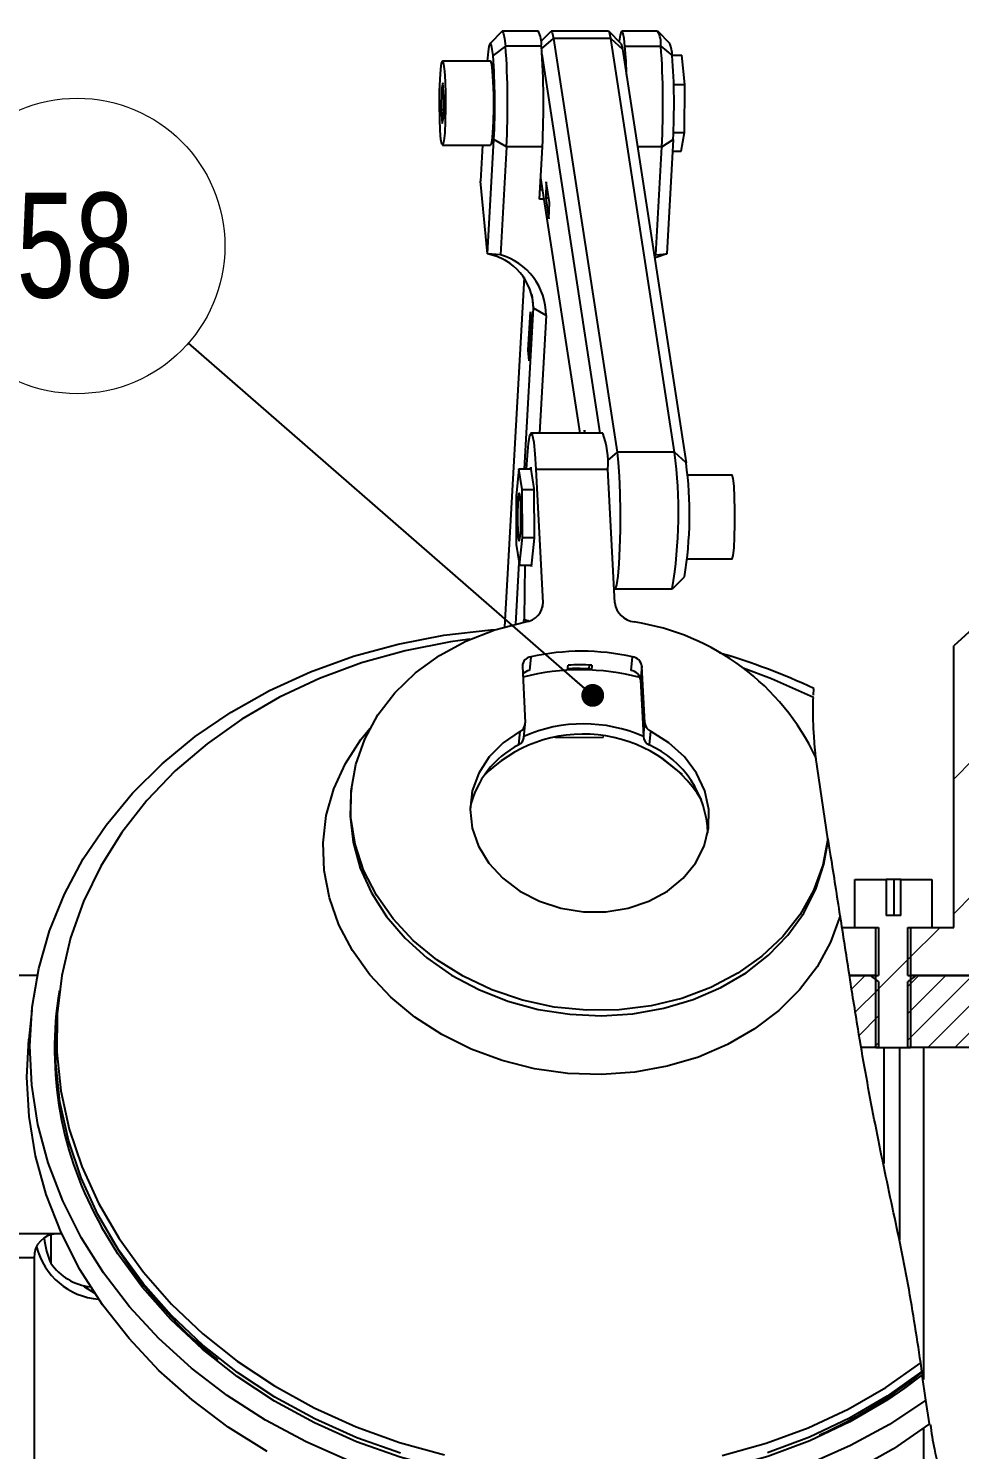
# Model space of a CAD drawing. Header units: millimetres. Extents: x 2 to 418, y 2 to 295.
# Drawn here: x 61.55 to 92.64, y 97.01 to 144.44 of the extents above; entities that cross this region are included whole.
import ezdxf

# ---------------------------------------------------------------- set-up
doc = ezdxf.new("R2010")
doc.units = ezdxf.units.MM
doc.styles.add('SLDTEXTSTYLE0', font='TXT', dxfattribs={"width": 0.75})
doc.dimstyles.new('SLDDIMSTYLE0', dxfattribs={"dimtxt": 0.18, "dimasz": 0.762, "dimexe": 0, "dimexo": 0.0625, "dimgap": 0, "dimtad": 0, "dimtih": 1, "dimtoh": 1, "dimdec": 0, "dimrnd": 1e-09, "dimzin": 0, "dimdsep": 46, "dimtxsty": 'Standard', "dimblk1": 'DOT', "dimblk2": 'DOT', "dimsah": 1, "dimcen": 0.09, "dimadec": 0, "dimazin": 0, "dimtfac": 0.762, "dimtdec": 0, "dimtofl": 0, "dimtmove": 0, "dimatfit": 3, "dimldrblk": 'DOT', "dimfxl": 1, "dimfrac": 2, "dimtolj": 1, "dimtzin": 0, "dimarcsym": 0})
doc.dimstyles.new('SLDDIMSTYLE1', dxfattribs={"dimtxt": 0.18, "dimasz": 3.556, "dimexe": 0, "dimexo": 0.0625, "dimgap": 0, "dimtad": 0, "dimtih": 1, "dimtoh": 1, "dimdec": 0, "dimrnd": 1e-09, "dimzin": 0, "dimdsep": 46, "dimtxsty": 'Standard', "dimsah": 1, "dimcen": 0.09, "dimadec": 0, "dimazin": 0, "dimtfac": 3.556, "dimtdec": 0, "dimtofl": 0, "dimtmove": 0, "dimatfit": 3, "dimfxl": 1, "dimfrac": 2, "dimtolj": 1, "dimtzin": 0, "dimarcsym": 0})

# ---------------------------------------------------------------- blocks, each defined once
blk = doc.blocks.new('SW_NOTE_17')
at = {"color": 0, "linetype": 'Continuous', "lineweight": 0}
blk.add_circle((-3.717, 3.239), 4.931, dxfattribs=at)
at = {"color": 0, "linetype": 'Continuous', "lineweight": 0, "insert": (-3.788, 5.016), "char_height": 3.5, "attachment_point": 2, "style": 'SLDTEXTSTYLE0'}
blk.add_mtext('58', dxfattribs=at)
blk = doc.blocks.new('_Dot')
at = {"color": 0, "linetype": 'ByBlock', "lineweight": -2}
blk.add_line((-0.5, 0), (-1, 0), dxfattribs=at)
at = {"color": 0, "linetype": 'ByBlock', "const_width": 0.5}
blk.add_lwpolyline([(-0.25, 0, 1), (0.25, 0, 1)], format="xyb", close=True, dxfattribs=at)

msp = doc.modelspace()

# ---------------------------------------------------------------- hatches: boundary and pattern name
at = {"linetype": 'Continuous', "lineweight": 18}
h = msp.add_hatch(dxfattribs=at)
h.set_pattern_fill('ANSI31', style=0)
edge = h.paths.add_edge_path(flags=0)
edge.add_line((93.11, 124.037), (101.288, 124.037))
edge.add_spline(control_points=[(101.288, 124.037), (101.167, 124.241), (101.039, 124.441), (100.907, 124.637)], knot_values=[0.954638, 0.954638, 0.954638, 0.954638, 0.962391, 0.962391, 0.962391, 0.962391], weights=[1, 1, 1, 1], degree=3, periodic=0)
edge.add_line((100.907, 124.637), (93.331, 124.637))
edge.add_line((93.331, 124.637), (92.448, 123.837))
edge.add_line((92.448, 123.837), (92.448, 114.437))
edge.add_line((92.448, 114.437), (90.917, 114.437))
edge.add_line((90.917, 114.437), (90.917, 112.837))
edge.add_line((90.917, 112.837), (93.11, 112.837))
edge.add_line((93.11, 112.837), (93.11, 124.037))
h = msp.add_hatch(dxfattribs=at)
h.set_pattern_fill('ANSI31', style=0)
h.paths.add_polyline_path([(89.847, 110.437), (91.004, 110.437), (91.004, 114.437), (91.712, 114.437), (91.712, 116.037), (90.674, 116.037), (90.674, 114.837), (90.187, 114.837), (90.187, 116.037), (89.139, 116.037), (89.139, 114.437), (89.847, 114.437)], flags=0)
h = msp.add_hatch(dxfattribs=at)
h.set_pattern_fill('ANSI31', style=0)
edge = h.paths.add_edge_path(flags=0)
edge.add_line((88.964, 112.837), (89.933, 112.837))
edge.add_line((89.933, 112.837), (89.933, 114.437))
edge.add_line((89.933, 114.437), (88.716, 114.437))
edge.add_spline(control_points=[(88.716, 114.437), (88.799, 113.9), (88.881, 113.367), (88.964, 112.837)], knot_values=[0.240639, 0.240639, 0.240639, 0.240639, 0.258474, 0.258474, 0.258474, 0.258474], weights=[1, 1, 1, 1], degree=3, periodic=0)
h = msp.add_hatch(dxfattribs=at)
h.set_pattern_fill('ANSI31', scale=0.2, style=0)
edge = h.paths.add_edge_path(flags=0)
edge.add_line((89.933, 110.437), (89.933, 112.637))
edge.add_spline(control_points=[(89.933, 112.637), (89.842, 112.697), (89.755, 112.764), (89.67, 112.833)], knot_values=[0.007668, 0.007668, 0.007668, 0.007668, 0.008491, 0.008491, 0.008491, 0.008491], weights=[1, 1, 1, 1], degree=3, periodic=0)
edge.add_line((89.67, 112.833), (88.965, 112.833))
edge.add_spline(control_points=[(88.965, 112.833), (89.091, 112.03), (89.218, 111.232), (89.353, 110.437)], knot_values=[0.258519, 0.258519, 0.258519, 0.258519, 0.285517, 0.285517, 0.285517, 0.285517], weights=[1, 1, 1, 1], degree=3, periodic=0)
edge.add_line((89.353, 110.437), (89.933, 110.437))
h = msp.add_hatch(dxfattribs=at)
h.set_pattern_fill('ANSI31', scale=0.2, style=0)
edge = h.paths.add_edge_path(flags=0)
edge.add_line((94.572, 104.837), (94.972, 104.437))
edge.add_line((94.972, 104.437), (96.072, 104.437))
edge.add_line((96.072, 104.437), (96.072, 111.637))
edge.add_line((96.072, 111.637), (95.172, 111.637))
edge.add_line((95.172, 111.637), (95.172, 112.833))
edge.add_line((95.172, 112.833), (91.181, 112.833))
edge.add_spline(control_points=[(91.181, 112.833), (91.129, 112.791), (91.077, 112.751), (91.024, 112.712), (90.989, 112.686), (90.954, 112.661), (90.917, 112.637)], knot_values=[0.004184, 0.004184, 0.004184, 0.004184, 0.004678, 0.004678, 0.004678, 0.005005, 0.005005, 0.005005, 0.005005], weights=[1, 1, 1, 1, 1, 1, 1], degree=3, periodic=0)
edge.add_line((90.917, 112.637), (90.917, 110.437))
edge.add_line((90.917, 110.437), (93.372, 110.437))
edge.add_line((93.372, 110.437), (94.572, 109.237))
edge.add_line((94.572, 109.237), (94.572, 104.837))

# ---------------------------------------------------------------- linework, layer by layer
at = {"color": 7, "linetype": 'Continuous', "lineweight": 25}
for p, q in [((77.361, 144.341), (76.964, 143.942)), ((78.571, 144.348), (77.374, 144.348)), ((78.997, 144.341), (78.662, 144.005)), ((80.925, 144.348), (79.01, 144.348)), ((81.334, 143.942), (80.938, 144.341)), ((82.56, 144.348), (81.363, 144.348)), ((82.97, 143.942), (82.573, 144.341)), ((77.481, 143.856), (77.064, 143.538)), ((78.678, 143.856), (77.481, 143.856)), ((79.086, 144.113), (81.207, 130.304)), ((81.001, 144.113), (79.086, 144.113)), ((83.122, 130.304), (81.001, 144.113)), ((81.001, 144.113), (81.387, 143.752)), ((81.387, 143.752), (83.508, 129.943)), ((81.47, 143.856), (82.667, 143.856)), ((82.667, 143.856), (83.048, 143.538)), ((76.975, 143.348), (75.38, 143.348)), ((80.642, 130.939), (78.7, 143.585)), ((83.047, 143.551), (83.373, 143.551)), ((83.468, 142.57), (83.373, 143.551)), ((75.341, 142.407), (75.331, 141.728)), ((75.39, 142.627), (75.341, 142.407)), ((75.408, 142.407), (75.341, 142.407)), ((75.428, 142.168), (75.39, 142.627)), ((83.099, 142.57), (83.468, 142.57)), ((83.452, 140.967), (83.468, 142.57)), ((75.418, 141.489), (75.428, 142.168)), ((75.331, 141.728), (75.369, 141.269)), ((75.421, 141.728), (75.331, 141.728)), ((75.369, 141.269), (75.418, 141.489)), ((83.087, 140.967), (83.452, 140.967)), ((83.343, 140.345), (83.452, 140.967)), ((75.38, 140.548), (76.975, 140.548)), ((76.712, 140.548), (76.645, 139.345)), ((76.878, 136.919), (77.092, 140.735)), ((77.514, 140.492), (77.092, 140.735)), ((77.514, 140.492), (77.313, 136.892)), ((78.711, 140.492), (77.514, 140.492)), ((78.613, 138.743), (78.711, 140.492)), ((82.499, 136.892), (82.7, 140.492)), ((82.7, 140.492), (83.076, 140.735)), ((83.076, 140.735), (82.862, 136.919)), ((83.054, 140.345), (83.343, 140.345)), ((78.653, 139.456), (79.961, 130.939)), ((76.878, 136.919), (76.645, 139.345)), ((78.844, 139.32), (78.825, 138.778)), ((78.95, 138.629), (78.844, 139.32)), ((78.763, 138.743), (78.613, 138.743)), ((78.825, 138.778), (78.931, 138.088)), ((78.927, 138.778), (78.825, 138.778)), ((78.931, 138.088), (78.95, 138.629)), ((77.313, 136.892), (76.878, 136.919)), ((82.444, 136.872), (82.499, 136.892)), ((82.499, 136.892), (82.862, 136.919)), ((78.1, 136.128), (77.446, 124.47)), ((78.112, 129.75), (78.412, 135.109)), ((78.241, 133.709), (78.313, 134.981)), ((78.313, 134.981), (78.348, 134.617)), ((78.835, 134.866), (78.412, 135.109)), ((78.835, 134.866), (78.614, 130.939)), ((78.348, 134.617), (78.276, 133.345)), ((78.276, 133.345), (78.241, 133.709)), ((78.241, 133.709), (78.297, 133.709)), ((80.732, 130.939), (78.339, 130.939)), ((80.117, 131.034), (80.114, 130.939)), ((80.132, 130.939), (80.117, 131.034)), ((83.122, 130.304), (81.207, 130.304)), ((83.508, 129.943), (83.122, 130.304)), ((77.93, 129.75), (77.832, 128.828)), ((78.037, 129.061), (77.93, 129.75)), ((77.93, 129.75), (78.336, 129.75)), ((78.328, 129.796), (78.323, 129.75)), ((78.439, 129.088), (78.328, 129.796)), ((78.735, 125.276), (78.508, 129.736)), ((78.508, 129.736), (80.901, 129.736)), ((81.129, 125.276), (80.901, 129.736)), ((85.04, 129.539), (83.55, 129.539)), ((78.047, 127.45), (78.037, 129.061)), ((78.037, 129.061), (78.439, 129.061)), ((78.449, 127.431), (78.439, 129.088)), ((77.832, 128.828), (77.842, 127.217)), ((77.842, 127.217), (77.95, 126.528)), ((77.95, 126.528), (78.047, 127.45)), ((78.047, 127.45), (78.449, 127.45)), ((78.349, 126.482), (78.449, 127.431)), ((83.55, 126.739), (85.04, 126.739)), ((77.821, 124.566), (77.936, 126.615)), ((77.95, 126.528), (78.354, 126.528)), ((78.121, 126.528), (78.109, 124.748)), ((78.342, 126.528), (78.349, 126.482)), ((81.104, 125.76), (81.118, 125.746)), ((81.131, 125.739), (83.046, 125.739)), ((83.059, 125.746), (83.456, 126.145)), ((78.109, 124.748), (78.109, 124.724)), ((78.098, 124.655), (78.109, 124.724)), ((93.331, 124.637), (92.448, 123.837)), ((92.448, 114.437), (92.448, 123.837)), ((78.325, 123.474), (78.277, 123.018)), ((81.674, 123.018), (81.722, 123.474)), ((78.045, 123.157), (78.142, 121.266)), ((79.55, 123.026), (79.568, 123.192)), ((80.275, 123.082), (80.287, 123.195)), ((80.275, 123.082), (80.3, 123.074)), ((80.302, 123.031), (80.3, 123.074)), ((80.366, 123.192), (80.348, 123.028)), ((82.035, 123.157), (81.986, 122.701)), ((82.131, 121.266), (82.035, 123.157)), ((81.986, 122.701), (82.083, 120.81)), ((87.767, 122.191), (87.774, 122.414)), ((77.926, 120.534), (77.975, 120.991)), ((78.092, 120.768), (78.141, 121.224)), ((82.083, 120.81), (82.131, 121.266)), ((82.326, 120.991), (82.278, 120.534)), ((79.146, 120.764), (79.145, 120.787)), ((79.146, 120.764), (79.149, 120.788)), ((80.741, 120.775), (79.146, 120.764)), ((80.741, 120.775), (80.746, 120.815)), ((83.393, 119.543), (82.595, 120.164)), ((88.247, 117.395), (87.844, 120.107)), ((72.335, 119.079), (72.317, 118.906)), ((88.228, 117.222), (88.247, 117.395)), ((89.139, 114.437), (89.139, 116.037)), ((89.139, 116.037), (90.187, 116.037)), ((90.187, 116.037), (90.187, 114.837)), ((90.455, 116.037), (90.187, 116.037)), ((90.455, 114.837), (90.455, 116.037)), ((90.674, 116.037), (90.455, 116.037)), ((90.674, 114.837), (90.674, 116.037)), ((90.674, 116.037), (91.712, 116.037)), ((91.712, 116.037), (91.712, 114.437)), ((90.674, 114.837), (90.187, 114.837)), ((88.716, 114.437), (89.933, 114.437)), ((89.139, 114.437), (89.847, 114.437)), ((89.847, 110.437), (89.847, 114.437)), ((89.933, 114.437), (89.933, 112.837)), ((90.917, 112.837), (90.917, 114.437)), ((90.917, 114.437), (92.448, 114.437)), ((91.004, 114.437), (91.712, 114.437)), ((91.004, 114.437), (91.004, 110.437)), ((61.851, 112.837), (52.487, 112.837)), ((88.964, 112.837), (89.933, 112.837)), ((89.67, 112.833), (88.965, 112.833)), ((89.933, 112.637), (89.67, 112.833)), ((89.847, 112.833), (89.67, 112.833)), ((89.933, 112.637), (89.933, 110.437)), ((90.917, 112.837), (93.11, 112.837)), ((90.917, 110.437), (90.917, 112.637)), ((91.181, 112.833), (91.004, 112.833)), ((95.172, 112.833), (91.181, 112.833)), ((62.552, 112.039), (62.516, 111.697)), ((61.669, 111.671), (61.567, 110.713)), ((89.933, 110.437), (89.353, 110.437)), ((89.847, 110.437), (91.004, 110.437)), ((90.117, 106.562), (90.117, 110.437)), ((90.629, 110.437), (90.629, 104.018)), ((93.372, 110.437), (90.917, 110.437)), ((91.45, 105.637), (91.45, 110.437)), ((91.45, 99.356), (91.45, 105.637)), ((62.661, 104.217), (56.529, 104.217)), ((62.302, 104.19), (62.302, 103.237)), ((61.742, 103.417), (55.777, 103.417)), ((61.742, 103.417), (61.742, 69.457)), ((91.381, 99.621), (91.343, 99.906)), ((91.512, 98.66), (91.396, 99.504)), ((91.637, 97.869), (91.512, 98.66)), ((91.445, 89.86), (91.445, 97.726))]:
    msp.add_line(p, q, dxfattribs=at)
at = {"color": 8, "linetype": 'Continuous', "lineweight": 25}
for p, q in [((78.686, 143.763), (79.086, 144.113)), ((82.7, 140.492), (81.888, 140.492)), ((78.714, 139.061), (78.631, 139.061)), ((78.651, 139.417), (78.659, 139.417)), ((78.412, 135.109), (78.368, 135.566)), ((81.207, 130.304), (80.884, 130.021)), ((78.717, 125.109), (78.735, 125.276)), ((91.396, 99.504), (90.805, 99.062))]:
    msp.add_line(p, q, dxfattribs=at)
at = {"color": 7, "linetype": 'Continuous', "lineweight": 25, "flags": 128}
for points in [[(77.361, 144.341), (77.385, 144.343), (77.419, 144.268), (77.452, 144.103), (77.481, 143.856)], [(78.997, 144.341), (79.042, 144.307), (79.086, 144.113)], [(81.001, 144.113), (80.957, 144.307), (80.925, 144.348)], [(81.47, 143.856), (81.441, 144.103), (81.409, 144.268), (81.374, 144.343), (81.34, 144.326), (81.306, 144.218), (81.275, 144.023), (81.273, 144.005)], [(77.064, 143.538), (77.04, 143.744), (77.013, 143.881), (76.985, 143.944), (76.956, 143.93), (76.928, 143.84), (76.901, 143.677), (76.878, 143.448), (76.871, 143.358)], [(81.334, 143.942), (81.347, 143.922), (81.387, 143.752)], [(75.359, 140.576), (75.327, 140.741), (75.302, 141.037), (75.284, 141.431), (75.277, 141.882), (75.281, 142.339), (75.296, 142.755), (75.319, 143.082), (75.35, 143.287), (75.383, 143.347), (75.416, 143.255), (75.446, 143.021), (75.468, 142.672), (75.48, 142.243), (75.482, 141.783), (75.472, 141.34), (75.453, 140.964), (75.425, 140.694), (75.393, 140.56), (75.359, 140.576)], [(76.975, 143.348), (76.979, 143.347), (77.012, 143.255), (77.041, 143.021), (77.063, 142.672), (77.076, 142.243), (77.077, 141.783), (77.068, 141.34), (77.048, 140.964), (77.021, 140.694), (76.989, 140.56), (76.975, 140.548)], [(82.862, 136.919), (82.512, 136.803), (82.458, 136.78)], [(78.508, 129.736), (78.474, 130.245), (78.433, 130.629), (78.386, 130.865), (78.336, 130.939), (78.286, 130.847), (78.239, 130.593), (78.199, 130.194), (78.17, 129.75)], [(81.207, 130.304), (81.246, 129.962), (81.276, 129.496), (81.297, 128.938), (81.307, 128.325), (81.304, 127.699), (81.29, 127.103), (81.265, 126.578), (81.231, 126.16), (81.19, 125.876), (81.145, 125.746), (81.118, 125.746)], [(85.04, 126.739), (85.048, 126.743), (85.081, 126.855), (85.11, 127.105), (85.131, 127.468), (85.142, 127.903), (85.142, 128.364), (85.131, 128.8), (85.11, 129.165), (85.082, 129.419), (85.049, 129.534), (85.04, 129.539)], [(77.988, 128.595), (77.971, 128.812), (77.95, 128.926), (77.927, 128.921), (77.906, 128.796), (77.89, 128.572), (77.882, 128.281), (77.882, 127.969), (77.891, 127.683), (77.908, 127.466), (77.929, 127.352), (77.952, 127.357), (77.973, 127.482), (77.989, 127.707), (77.997, 127.997), (77.997, 128.309), (77.988, 128.595)], [(72.249, 96.644), (70.823, 97.272), (69.465, 97.999), (68.186, 98.821), (66.997, 99.73), (65.907, 100.72), (64.925, 101.782), (64.058, 102.908), (63.314, 104.09), (62.699, 105.316), (62.216, 106.579), (61.871, 107.867), (61.666, 109.171), (61.603, 110.48), (61.681, 111.783), (61.901, 113.07), (62.261, 114.331), (62.758, 115.556), (63.387, 116.735), (64.145, 117.859), (65.024, 118.918), (66.018, 119.904), (67.119, 120.809), (68.318, 121.627), (69.606, 122.35), (70.971, 122.973), (72.404, 123.49), (73.893, 123.898), (75.426, 124.194), (76.991, 124.374), (77.169, 124.388)], [(88.247, 117.395), (88.08, 116.519), (87.768, 115.674), (87.319, 114.877), (86.74, 114.142), (86.041, 113.483), (85.236, 112.911), (84.34, 112.438), (83.369, 112.073), (82.341, 111.821), (81.275, 111.688), (80.191, 111.676), (79.108, 111.785), (78.048, 112.014), (77.029, 112.357), (76.07, 112.81), (75.19, 113.362), (74.403, 114.005), (73.726, 114.726), (73.17, 115.512), (72.746, 116.349), (72.461, 117.22), (72.321, 118.11), (72.328, 119.003), (72.482, 119.881), (72.781, 120.729), (73.219, 121.531), (73.788, 122.272), (74.477, 122.938), (75.273, 123.517), (76.162, 123.999), (77.127, 124.374), (78.151, 124.636)], [(76.294, 124.059), (75.642, 123.969), (74.135, 123.675), (72.673, 123.266), (71.268, 122.747), (69.934, 122.121), (68.68, 121.394), (67.518, 120.573), (66.458, 119.663), (65.508, 118.673), (64.677, 117.612), (63.972, 116.487), (63.398, 115.31), (62.962, 114.089), (62.665, 112.836), (62.512, 111.561), (62.503, 110.275), (62.638, 108.988), (62.916, 107.713), (63.335, 106.459), (63.892, 105.237), (64.581, 104.058), (65.396, 102.931), (66.331, 101.867), (67.378, 100.875), (68.528, 99.962), (69.77, 99.137), (71.095, 98.406), (72.492, 97.777), (73.947, 97.254), (75.449, 96.841)], [(87.758, 122.116), (86.36, 122.742), (85.418, 123.093)], [(77.975, 120.991), (77.402, 120.603), (76.934, 120.13), (76.586, 119.589), (76.372, 118.999), (76.298, 118.381), (76.369, 117.759), (76.58, 117.154), (76.925, 116.588), (77.391, 116.081), (77.962, 115.651), (78.616, 115.315), (79.33, 115.084), (80.08, 114.966), (80.836, 114.966), (81.573, 115.084), (82.264, 115.315), (82.884, 115.651), (83.411, 116.081), (83.825, 116.588), (84.112, 117.154), (84.262, 117.759), (84.269, 118.381), (84.133, 118.999), (83.858, 119.589), (83.455, 120.13), (82.938, 120.603), (82.326, 120.991)], [(73.977, 96.891), (72.516, 97.41), (71.115, 98.036), (69.785, 98.764), (68.536, 99.587), (67.381, 100.499), (66.329, 101.49), (65.388, 102.554), (64.567, 103.681), (63.873, 104.861), (63.312, 106.084), (62.889, 107.339), (62.607, 108.617), (62.468, 109.906), (62.474, 111.194), (62.516, 111.697)], [(69.52, 96.95), (68.225, 97.765), (67.019, 98.67), (65.913, 99.657), (64.914, 100.718), (64.032, 101.844), (63.273, 103.027), (62.643, 104.256), (62.147, 105.523), (61.79, 106.816), (61.574, 108.126), (61.501, 109.441), (61.567, 110.713)], [(90.805, 99.062), (90.235, 98.676), (88.981, 97.942), (87.645, 97.309), (86.239, 96.784), (84.774, 96.369), (83.264, 96.07), (81.72, 95.888), (80.156, 95.824), (78.586, 95.881), (77.023, 96.056), (75.48, 96.349), (73.97, 96.757), (72.507, 97.276), (71.103, 97.902), (69.77, 98.63), (68.519, 99.454), (67.362, 100.366), (66.307, 101.359), (65.364, 102.424), (64.541, 103.552), (64.009, 104.431)], [(63.357, 102.495), (63.428, 102.441), (63.754, 102.249)], [(84.716, 96.818), (86.179, 97.224), (87.585, 97.74), (88.922, 98.363), (90.178, 99.087), (91.343, 99.906), (91.343, 99.906)], [(91.381, 99.621), (90.22, 98.795), (88.967, 98.063), (87.633, 97.433), (86.228, 96.909)], [(91.512, 98.66), (90.3, 97.855), (89.001, 97.146), (87.625, 96.538)], [(91.637, 97.869), (90.436, 97.043), (89.146, 96.311)]]:
    msp.add_lwpolyline(points, dxfattribs=at)
at = {"color": 8, "linetype": 'Continuous', "lineweight": 25, "flags": 128}
for points in [[(88.656, 114.825), (88.336, 113.954), (87.882, 113.127), (87.3, 112.36), (86.601, 111.664), (85.795, 111.052), (84.897, 110.532), (83.92, 110.114), (82.881, 109.805), (81.797, 109.609), (80.686, 109.531), (79.566, 109.57), (78.454, 109.727), (77.371, 109.998), (76.332, 110.38), (75.356, 110.867), (74.459, 111.449), (73.654, 112.118), (72.956, 112.863), (72.376, 113.671), (71.922, 114.529), (71.604, 115.423), (71.426, 116.339), (71.39, 117.261), (71.498, 118.174), (71.748, 119.063), (72.136, 119.914), (72.654, 120.713), (72.954, 121.081)], [(72.317, 118.905), (72.291, 118.152), (72.391, 117.281), (72.631, 116.424), (73.005, 115.596), (73.507, 114.811), (74.128, 114.084), (74.857, 113.427), (75.682, 112.851), (76.588, 112.367), (77.559, 111.984), (78.577, 111.707), (79.625, 111.543), (80.685, 111.494), (81.737, 111.56), (82.764, 111.741), (83.747, 112.033), (84.668, 112.431), (85.512, 112.929), (86.264, 113.517), (86.911, 114.185), (87.44, 114.922), (87.843, 115.714), (88.113, 116.547), (88.228, 117.222)]]:
    msp.add_lwpolyline(points, dxfattribs=at)
at = {"color": 7, "linetype": 'Continuous', "lineweight": 25}
for centre, radius, start, end in [((77.924, 143.95), 0.759, 352.9053, 31.6269), ((81.913, 143.95), 0.759, 352.9053, 31.6269), ((51.252, 141.915), 26.301, 356.8989, 4.2324), ((52.449, 141.915), 26.301, 356.8989, 4.2324), ((65.134, 142.434), 16.398, 1.4167, 4.9745), ((56.438, 141.915), 26.301, 356.8989, 4.2324), ((81.948, 143.535), 1.1, 0.1562, 21.755), ((55.207, 141.92), 21.918, 356.899, 4.2324), ((61.191, 141.92), 21.917, 356.8989, 4.2324), ((76.543, 135.079), 1.87, 0.9092, 79.6654), ((76.721, 134.863), 2.113, 0.0765, 73.7549), ((77.908, 129.929), 2.999, 356.3145, 19.6797), ((67.838, 128.276), 15.418, 350.5304, 7.5595), ((70.988, 128.217), 12.639, 350.5628, 7.8509), ((78.078, 125.289), 0.657, 276.3667, 358.8776), ((81.867, 125.376), 0.745, 187.715, 263.1082), ((80.562, 116.68), 8.048, 25.1996, 81.3106), ((78.371, 123.152), 0.326, 98.104, 179.1101), ((80.024, 115.717), 7.941, 77.6488, 102.3512), ((81.668, 123.109), 0.37, 7.5178, 81.5262), ((78.88, 103.563), 20.844, 64.7403, 73.9833), ((78.349, 122.649), 0.376, 101.0475, 140.4831), ((79.987, 115.343), 7.695, 75.056, 104.4733), ((79.967, 115.211), 7.991, 87.1386, 92.8614), ((81.62, 122.652), 0.37, 7.5183, 81.5265), ((77.841, 121.26), 0.301, 296.3133, 1.1323), ((80.088, 116.282), 4.952, 66.2466, 113.6982), ((82.47, 121.299), 0.34, 185.6244, 245.0883), ((79.335, 117.764), 3.109, 116.9552, 167.6448), ((80.081, 116.251), 4.644, 31.8714, 136.0483), ((77.785, 120.811), 0.311, 297.1044, 351.9807), ((82.422, 120.843), 0.34, 185.6241, 245.0881), ((80.9, 117.496), 3.336, 1.5974, 65.5983), ((62.519, 103.44), 0.777, 91.8362, 181.7254), ((77.349, 111.889), 15.196, 210.4192, 231.4262), ((64.063, 104.336), 2.303, 193.8235, 265.8342), ((63.827, 104.287), 1.852, 214.5488, 263.7432), ((81.384, 112.141), 16.051, 294.2143, 308.5412)]:
    msp.add_arc(centre, radius, start, end, dxfattribs=at)
at = {"color": 8, "linetype": 'Continuous', "lineweight": 25}
msp.add_arc((74.407, 110.38), 11.98, 170.6105, 209.7769, dxfattribs=at)
at = {"color": 7, "linetype": 'Continuous', "lineweight": 25}
msp.add_ellipse((63.258, 104.437), major_axis=(0, 2), ratio=0.597672, start_param=1.747383, end_param=2.214297, dxfattribs=at)
at = {"color": 8, "linetype": 'Continuous', "lineweight": 25}
msp.add_open_spline([(78.109, 124.724), (78.109, 124.724), (78.162, 124.702), (78.211, 124.684), (78.261, 124.666)], degree=3, knots=[0, 0, 0, 0, 0.000179, 1, 1, 1, 1], dxfattribs=at)
at = {"color": 7, "linetype": 'Continuous', "lineweight": 25}
for points, knots in [([(79.556, 123.083), (79.663, 123.087), (79.904, 123.094), (80.143, 123.086), (80.275, 123.082)], [0, 0, 0, 0, 0.445161, 1, 1, 1, 1]), ([(87.851, 120.064), (87.839, 120.163), (87.806, 120.457), (87.776, 120.884), (87.75, 121.401), (87.749, 121.81), (87.755, 122.014), (87.758, 122.116)], [0, 0, 0, 0, 0.056727, 0.168233, 0.396201, 0.697887, 1, 1, 1, 1]), ([(88.656, 114.825), (88.604, 115.16), (88.5, 115.825), (88.377, 116.599), (88.299, 117.075), (88.268, 117.268), (88.25, 117.377), (88.248, 117.389), (88.247, 117.395)], [0, 0, 0, 0, 0.338757, 0.673689, 0.777077, 0.852791, 0.92882, 1, 1, 1, 1]), ([(91.343, 99.906), (91.201, 100.836), (90.918, 102.695), (90.324, 105.434), (89.748, 108.195), (89.301, 110.697), (88.951, 112.917), (88.754, 114.187), (88.656, 114.825)], [0, 0, 0, 0, 0.1884521, 0.376985, 0.5657825, 0.7543931, 0.876488, 1, 1, 1, 1]), ([(91.181, 112.833), (91.129, 112.792), (91.043, 112.724), (90.953, 112.661), (90.917, 112.637)], [0, 0, 0, 0, 0.602002, 1, 1, 1, 1]), ([(91.385, 99.587), (91.384, 99.595), (91.382, 99.611), (91.381, 99.616), (91.383, 99.604), (91.388, 99.566), (91.393, 99.525), (91.396, 99.504)], [0, 0, 0, 0, 0.1466943, 0.2926708, 0.495335, 0.751684, 1, 1, 1, 1]), ([(91.659, 97.864), (91.701, 97.584), (91.851, 96.584), (92.184, 95.642), (92.424, 94.964)], [0, 0, 0, 0, 0.280291, 1, 1, 1, 1])]:
    msp.add_open_spline(points, degree=3, knots=knots, dxfattribs=at)

# ---------------------------------------------------------------- block references
at = {"color": 7, "linetype": 'Continuous', "lineweight": 0}
msp.add_blockref('SW_NOTE_17', (66.899, 133.945), dxfattribs=at)

# ---------------------------------------------------------------- leaders
for points, dimstyle in [([(65.338, 170.586), (25.336, 139.556)], 'SLDDIMSTYLE1'), ([(80.393, 122.185), (66.899, 133.945)], 'SLDDIMSTYLE0')]:
    msp.add_leader(points, dimstyle=dimstyle, dxfattribs=at)

doc.saveas('drawing.dxf')
